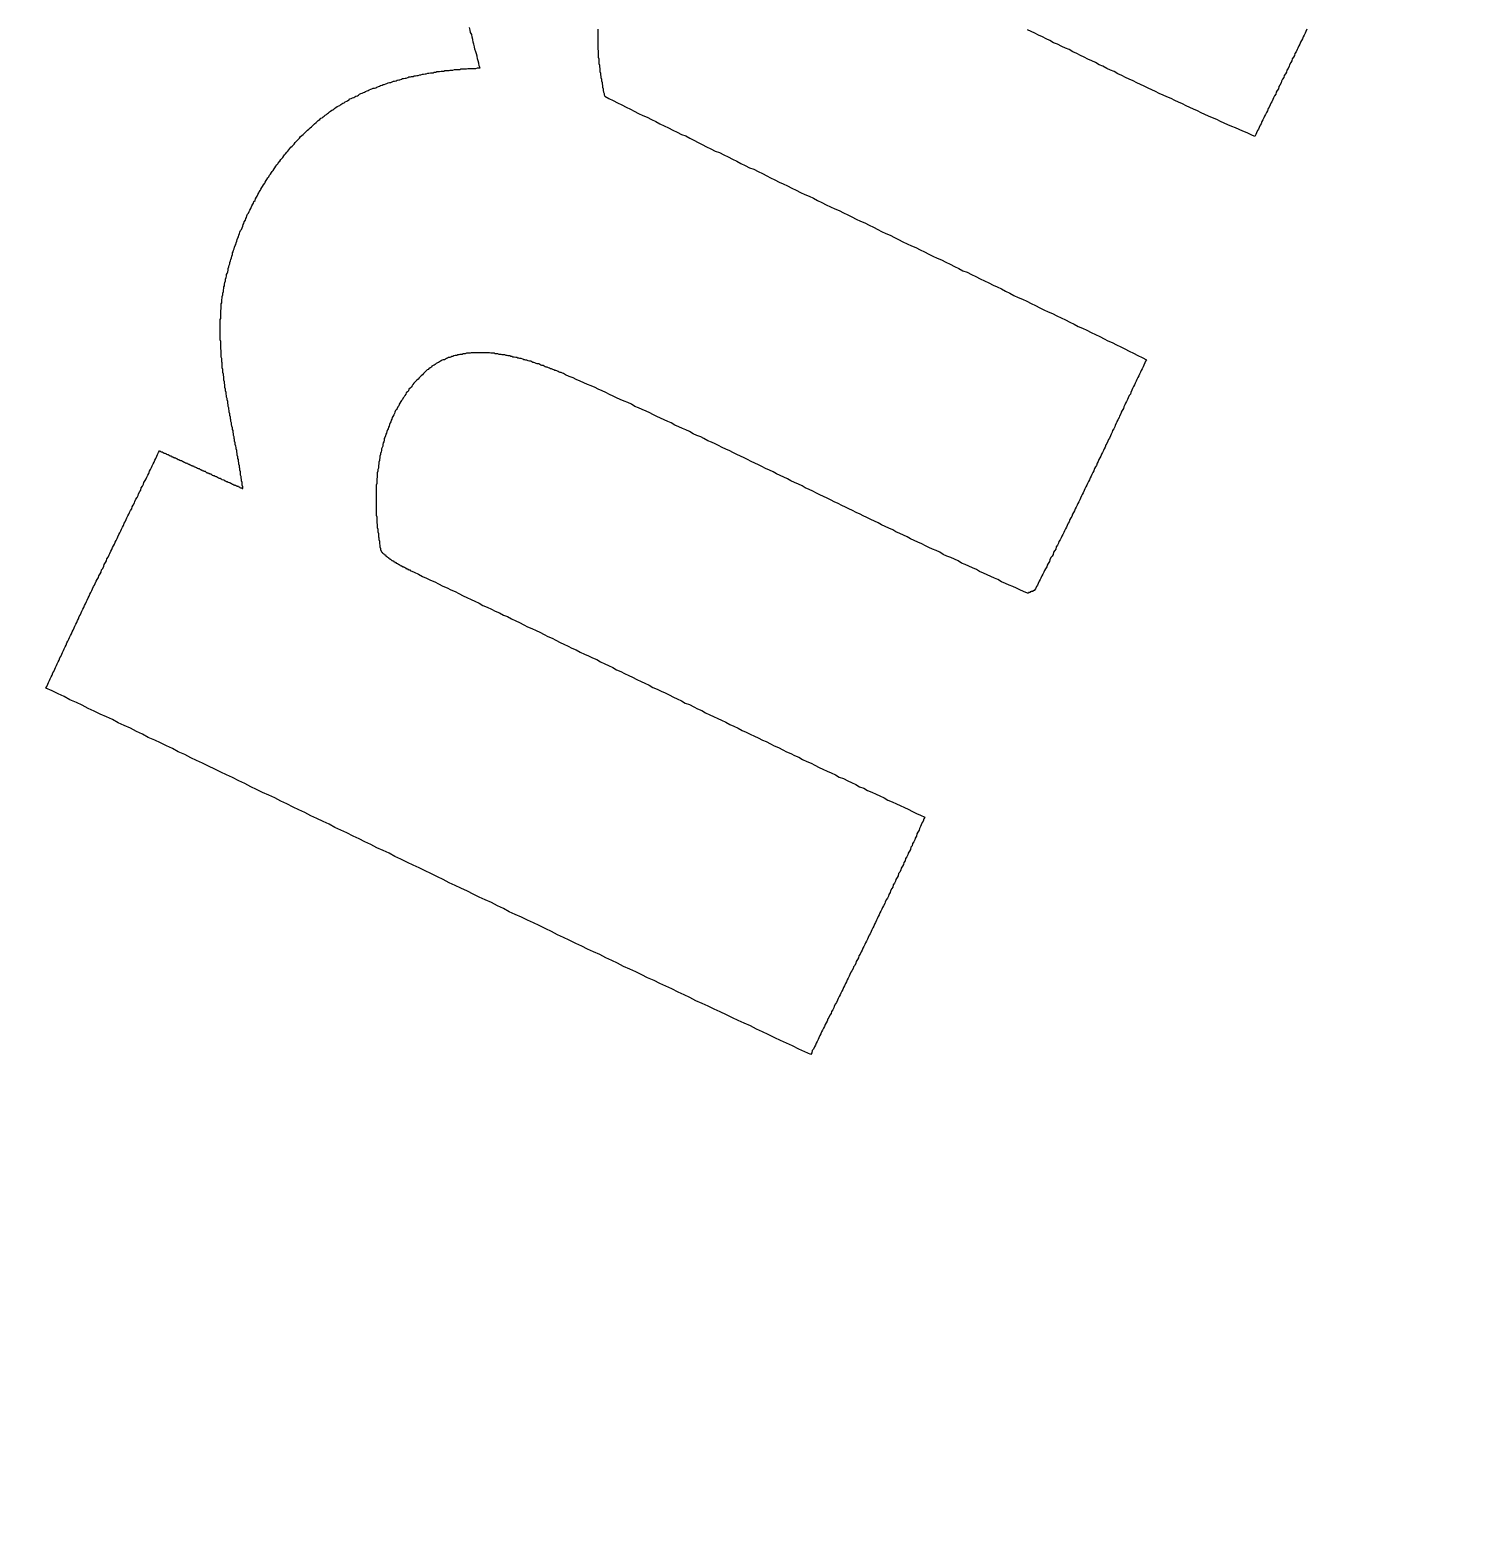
# Model space of a CAD drawing. Extents: x 61 to 163, y 47 to 87.
# Drawn here: x 66.123 to 70.293, y 58.568 to 62.933 of the extents above; entities that cross this region are included whole.
import ezdxf

# ---------------------------------------------------------------- set-up
doc = ezdxf.new("R2010")
doc.units = 0
doc.layers.get('0').update_dxf_attribs({"linetype": 'CONTINUOUS'})
doc.layers.add('GRAVIRANJE', color=3, linetype='CONTINUOUS')

msp = doc.modelspace()

# ---------------------------------------------------------------- linework, layer by layer
msp.add_circle((74.3058, 59.607), 13)
at = {"layer": 'GRAVIRANJE'}
for points in [[(67.7834, 62.9351), (67.7834, 62.9304), (67.7834, 62.9257), (67.7834, 62.921), (67.7834, 62.9163), (67.7834, 62.9116), (67.7834, 62.9069), (67.7834, 62.9022), (67.7834, 62.8959), (67.7834, 62.8912), (67.7834, 62.8865), (67.7834, 62.8818), (67.7834, 62.8771), (67.785, 62.8724), (67.785, 62.8677), (67.785, 62.863), (67.785, 62.8583), (67.785, 62.8536), (67.7865, 62.8489), (67.7865, 62.8442), (67.7865, 62.8395), (67.7865, 62.8348), (67.7881, 62.8301), (67.7881, 62.8254), (67.7897, 62.8206), (67.7897, 62.8159), (67.7897, 62.8112), (67.7912, 62.8065), (67.7912, 62.8018), (67.7928, 62.7971), (67.7928, 62.794), (67.7944, 62.7893), (67.7944, 62.7846), (67.796, 62.7799), (67.796, 62.7752), (67.7975, 62.7705), (67.7975, 62.7658), (67.7991, 62.7611), (67.7991, 62.7564), (67.8007, 62.7516), (67.8022, 62.7469), (67.8022, 62.7438), (67.8038, 62.7391), (67.8163, 62.7328), (67.8289, 62.7266), (67.8414, 62.7203), (67.854, 62.714), (67.8665, 62.7077), (67.8791, 62.7015), (67.89, 62.6952), (67.9026, 62.6889), (67.9151, 62.6826), (67.9277, 62.6779), (67.9402, 62.6717), (67.9528, 62.6654), (67.9653, 62.6591), (67.9779, 62.6529), (67.9904, 62.6466), (68.003, 62.6403), (68.0155, 62.634), (68.028, 62.6278), (68.0406, 62.6231), (68.0531, 62.6168), (68.0641, 62.6105), (68.0767, 62.6042), (68.0892, 62.598), (68.1017, 62.5917), (68.1143, 62.5854), (68.1268, 62.5791), (68.1394, 62.5744), (68.1519, 62.5682), (68.1645, 62.5619), (68.177, 62.5556), (68.1896, 62.5494), (68.2021, 62.5431), (68.2147, 62.5368), (68.2272, 62.5305), (68.2397, 62.5258), (68.2523, 62.5196), (68.2648, 62.5133), (68.2774, 62.507), (68.2884, 62.5007), (68.3009, 62.4945), (68.3134, 62.4882), (68.326, 62.4835), (68.3385, 62.4772), (68.3511, 62.4709), (68.3636, 62.4647), (68.3762, 62.4584), (68.3887, 62.4521), (68.4013, 62.4474), (68.4138, 62.4412), (68.4264, 62.4349), (68.4389, 62.4286), (68.4514, 62.4223), (68.464, 62.4161), (68.4765, 62.4098), (68.4891, 62.4051), (68.5016, 62.3988), (68.5142, 62.3925), (68.5267, 62.3863), (68.5393, 62.38), (68.5518, 62.3737), (68.5644, 62.369), (68.5769, 62.3627), (68.5894, 62.3565), (68.602, 62.3502), (68.613, 62.3439), (68.6255, 62.3377), (68.6381, 62.3329), (68.6506, 62.3267), (68.6631, 62.3204), (68.6757, 62.3141), (68.6882, 62.3079), (68.7008, 62.3016), (68.7133, 62.2969), (68.7259, 62.2906), (68.7384, 62.2843), (68.751, 62.2781), (68.7635, 62.2718), (68.7761, 62.2655), (68.7886, 62.2608), (68.8011, 62.2545), (68.8137, 62.2483), (68.8262, 62.242), (68.8388, 62.2357), (68.8513, 62.2294), (68.8639, 62.2247), (68.8764, 62.2185), (68.889, 62.2122), (68.9015, 62.2059), (68.9141, 62.1997), (68.9266, 62.1934), (68.9391, 62.1871), (68.9517, 62.1824), (68.9642, 62.1761), (68.9752, 62.1699), (68.9878, 62.1636), (69.0003, 62.1573), (69.0128, 62.151), (69.0254, 62.1463), (69.0379, 62.1401), (69.0505, 62.1338), (69.063, 62.1275), (69.0756, 62.1212), (69.0881, 62.115), (69.1007, 62.1087), (69.1132, 62.104), (69.1258, 62.0977), (69.1383, 62.0915), (69.1508, 62.0852), (69.1634, 62.0789), (69.1759, 62.0726), (69.1885, 62.0664), (69.201, 62.0617), (69.2136, 62.0554), (69.2261, 62.0491), (69.2387, 62.0428), (69.2512, 62.0366), (69.2638, 62.0303), (69.2747, 62.024), (69.2873, 62.0193), (69.2998, 62.013), (69.3124, 62.0068), (69.3249, 62.0005), (69.3375, 61.9942), (69.35, 61.988), (69.3625, 61.9817), (69.3751, 61.9754), (69.3876, 61.9691), (69.3845, 61.9644), (69.3829, 61.9597), (69.3798, 61.9535), (69.3782, 61.9487), (69.3751, 61.9425), (69.372, 61.9378), (69.3704, 61.9331), (69.3672, 61.9268), (69.3657, 61.9221), (69.3625, 61.9174), (69.3594, 61.9111), (69.3578, 61.9064), (69.3547, 61.9001), (69.3531, 61.8954), (69.35, 61.8907), (69.3469, 61.8845), (69.3453, 61.8797), (69.3422, 61.8735), (69.3406, 61.8688), (69.3375, 61.8641), (69.3343, 61.8578), (69.3327, 61.8531), (69.3296, 61.8468), (69.3265, 61.8421), (69.3249, 61.8374), (69.3218, 61.8311), (69.3202, 61.8264), (69.3171, 61.8202), (69.3139, 61.8155), (69.3124, 61.8108), (69.3092, 61.8045), (69.3077, 61.7998), (69.3045, 61.7935), (69.3014, 61.7888), (69.2998, 61.7841), (69.2967, 61.7778), (69.2951, 61.7731), (69.292, 61.7668), (69.2888, 61.7621), (69.2873, 61.7574), (69.2841, 61.7512), (69.2826, 61.7465), (69.2794, 61.7402), (69.2763, 61.7355), (69.2747, 61.7308), (69.2716, 61.7245), (69.2685, 61.7198), (69.2669, 61.7135), (69.2638, 61.7088), (69.2622, 61.7041), (69.259, 61.6978), (69.2559, 61.6931), (69.2543, 61.6869), (69.2512, 61.6822), (69.2481, 61.6775), (69.2465, 61.6712), (69.2434, 61.6665), (69.2418, 61.6602), (69.2387, 61.6555), (69.2355, 61.6508), (69.234, 61.6445), (69.2308, 61.6398), (69.2277, 61.6335), (69.2261, 61.6288), (69.223, 61.6241), (69.2214, 61.6179), (69.2183, 61.6132), (69.2151, 61.6069), (69.2136, 61.6022), (69.2104, 61.5975), (69.2073, 61.5912), (69.2057, 61.5865), (69.2026, 61.5802), (69.1995, 61.5755), (69.1979, 61.5708), (69.1948, 61.5645), (69.1932, 61.5598), (69.19, 61.5536), (69.1869, 61.5489), (69.1853, 61.5442), (69.1822, 61.5379), (69.1791, 61.5332), (69.1775, 61.5269), (69.1744, 61.5222), (69.1712, 61.5175), (69.1697, 61.5112), (69.1665, 61.5065), (69.1634, 61.5018), (69.1618, 61.4956), (69.1587, 61.4908), (69.1555, 61.4846), (69.154, 61.4799), (69.1508, 61.4752), (69.1477, 61.4689), (69.1461, 61.4642), (69.143, 61.4579), (69.1399, 61.4532), (69.1383, 61.4485), (69.1352, 61.4422), (69.132, 61.4375), (69.1305, 61.4328), (69.1273, 61.4266), (69.1242, 61.4218), (69.1226, 61.4156), (69.1195, 61.4109), (69.1163, 61.4062), (69.1148, 61.3999), (69.1116, 61.3952), (69.1085, 61.3905), (69.1054, 61.3842), (69.1038, 61.3795), (69.1007, 61.3732), (69.0975, 61.3685), (69.096, 61.3638), (69.0928, 61.3576), (69.0897, 61.3528), (69.0881, 61.3481), (69.085, 61.3419), (69.0818, 61.3372), (69.0787, 61.3309), (69.0771, 61.3262), (69.074, 61.3215), (69.0709, 61.3152), (69.0693, 61.3105), (69.0662, 61.3058), (69.063, 61.2995), (69.0599, 61.2948), (69.0599, 61.2948), (69.0599, 61.2948), (69.0599, 61.2948), (69.0599, 61.2948), (69.0599, 61.2948), (69.0599, 61.2948), (69.0599, 61.2948), (69.0599, 61.2948), (69.0599, 61.2948), (69.0599, 61.2948), (69.0599, 61.2948), (69.0583, 61.2948), (69.0583, 61.2933), (69.0583, 61.2933), (69.0583, 61.2933), (69.0583, 61.2933), (69.0583, 61.2933), (69.0583, 61.2933), (69.0583, 61.2933), (69.0583, 61.2933), (69.0583, 61.2933), (69.0583, 61.2933), (69.0568, 61.2933), (69.0568, 61.2933), (69.0568, 61.2933), (69.0568, 61.2933), (69.0568, 61.2933), (69.0568, 61.2933), (69.0568, 61.2933), (69.0568, 61.2933), (69.0568, 61.2933), (69.0552, 61.2933), (69.0552, 61.2933), (69.0552, 61.2933), (69.0552, 61.2933), (69.0552, 61.2933), (69.0552, 61.2933), (69.0552, 61.2917), (69.0552, 61.2917), (69.0552, 61.2917), (69.0536, 61.2917), (69.0536, 61.2917), (69.0536, 61.2917), (69.0536, 61.2917), (69.0536, 61.2917), (69.0536, 61.2917), (69.0536, 61.2917), (69.0536, 61.2917), (69.052, 61.2917), (69.052, 61.2917), (69.052, 61.2917), (69.052, 61.2917), (69.052, 61.2917), (69.052, 61.2917), (69.052, 61.2917), (69.052, 61.2917), (69.052, 61.2917), (69.0505, 61.2917), (69.0505, 61.2901), (69.0505, 61.2901), (69.0505, 61.2901), (69.0505, 61.2901), (69.0505, 61.2901), (69.0505, 61.2901), (69.0505, 61.2901), (69.0489, 61.2901), (69.0489, 61.2901), (69.0489, 61.2901), (69.0489, 61.2901), (69.0489, 61.2901), (69.0489, 61.2901), (69.0489, 61.2901), (69.0489, 61.2901), (69.0473, 61.2901), (69.0473, 61.2901), (69.0473, 61.2901), (69.0473, 61.2901), (69.0473, 61.2901), (69.0473, 61.2886), (69.0473, 61.2886), (69.0473, 61.2886), (69.0458, 61.2886), (69.0458, 61.2886), (69.0458, 61.2886), (69.0458, 61.2886), (69.0458, 61.2886), (69.0458, 61.2886), (69.0458, 61.2886), (69.0458, 61.2886), (69.0458, 61.2886), (69.0442, 61.2886), (69.0442, 61.2886), (69.0442, 61.2886), (69.0442, 61.2886), (69.0442, 61.2886), (69.0442, 61.2886), (69.0442, 61.2886), (69.0442, 61.2886), (69.0442, 61.2886), (69.0426, 61.2886), (69.0426, 61.287), (69.0426, 61.287), (69.0426, 61.287), (69.0426, 61.287), (69.0426, 61.287), (69.0426, 61.287), (69.0426, 61.287), (69.0426, 61.287), (69.0426, 61.287), (69.0411, 61.287), (69.0411, 61.287), (69.0411, 61.287), (69.0411, 61.287), (69.0411, 61.287), (69.0411, 61.287), (69.0411, 61.287), (69.0411, 61.287), (69.0411, 61.287), (69.0411, 61.287), (69.0411, 61.287), (69.0411, 61.287), (69.0395, 61.287), (69.0395, 61.287), (69.0395, 61.287), (69.0395, 61.287), (69.0395, 61.287), (69.0395, 61.287), (69.0285, 61.2917), (69.0175, 61.2964), (69.0081, 61.3011), (68.9972, 61.3058), (68.9862, 61.3105), (68.9752, 61.3152), (68.9642, 61.3199), (68.9533, 61.3262), (68.9438, 61.3309), (68.9329, 61.3356), (68.9219, 61.3403), (68.9109, 61.345), (68.8999, 61.3497), (68.8905, 61.356), (68.8796, 61.3607), (68.8686, 61.3654), (68.8576, 61.3701), (68.8466, 61.3748), (68.8372, 61.3811), (68.8262, 61.3858), (68.8153, 61.3905), (68.8043, 61.3952), (68.7933, 61.3999), (68.7839, 61.4062), (68.7729, 61.4109), (68.7619, 61.4156), (68.751, 61.4203), (68.7416, 61.425), (68.7306, 61.4313), (68.7196, 61.436), (68.7086, 61.4407), (68.6976, 61.4454), (68.6882, 61.4516), (68.6773, 61.4563), (68.6663, 61.4611), (68.6553, 61.4658), (68.6459, 61.472), (68.6349, 61.4767), (68.6239, 61.4814), (68.613, 61.4861), (68.6036, 61.4924), (68.5926, 61.4971), (68.5816, 61.5018), (68.5706, 61.5081), (68.5596, 61.5128), (68.5502, 61.5175), (68.5393, 61.5222), (68.5283, 61.5285), (68.5173, 61.5332), (68.5079, 61.5379), (68.4969, 61.5426), (68.4859, 61.5489), (68.475, 61.5536), (68.4656, 61.5583), (68.4546, 61.5645), (68.4436, 61.5693), (68.4326, 61.574), (68.4232, 61.5787), (68.4122, 61.5849), (68.4013, 61.5896), (68.3903, 61.5943), (68.3809, 61.6006), (68.3699, 61.6053), (68.3589, 61.61), (68.3479, 61.6147), (68.3385, 61.621), (68.3276, 61.6257), (68.3166, 61.6304), (68.3056, 61.6351), (68.2962, 61.6414), (68.2852, 61.6461), (68.2742, 61.6508), (68.2633, 61.6571), (68.2539, 61.6618), (68.2429, 61.6665), (68.2319, 61.6712), (68.2209, 61.6775), (68.2115, 61.6822), (68.2005, 61.6869), (68.1896, 61.6916), (68.1786, 61.6978), (68.1692, 61.7025), (68.1582, 61.7073), (68.1472, 61.712), (68.1362, 61.7182), (68.1268, 61.7229), (68.1159, 61.7276), (68.1049, 61.7323), (68.0939, 61.7386), (68.0845, 61.7433), (68.0735, 61.748), (68.0625, 61.7527), (68.0516, 61.759), (68.0406, 61.7637), (68.0312, 61.7684), (68.0202, 61.7731), (68.0092, 61.7778), (67.9982, 61.7841), (67.9888, 61.7888), (67.9779, 61.7935), (67.9669, 61.7982), (67.9559, 61.8029), (67.9449, 61.8092), (67.9355, 61.8139), (67.9245, 61.8186), (67.9136, 61.8233), (67.9026, 61.828), (67.8916, 61.8327), (67.8822, 61.839), (67.8712, 61.8437), (67.8602, 61.8484), (67.8493, 61.8531), (67.8383, 61.8578), (67.8289, 61.8625), (67.8179, 61.8672), (67.8069, 61.8735), (67.796, 61.8782), (67.785, 61.8829), (67.7756, 61.8876), (67.7646, 61.8923), (67.7536, 61.897), (67.7426, 61.9017), (67.7317, 61.9064), (67.7207, 61.9111), (67.7113, 61.9158), (67.7003, 61.9205), (67.6893, 61.9252), (67.6862, 61.9268), (67.683, 61.9284), (67.6799, 61.9299), (67.6768, 61.9315), (67.6736, 61.9315), (67.6705, 61.9331), (67.6674, 61.9346), (67.6642, 61.9362), (67.6611, 61.9378), (67.658, 61.9378), (67.6548, 61.9393), (67.6517, 61.9409), (67.6485, 61.9425), (67.6454, 61.9425), (67.6423, 61.944), (67.6391, 61.9456), (67.636, 61.9472), (67.6329, 61.9472), (67.6297, 61.9487), (67.6266, 61.9503), (67.6235, 61.9519), (67.6203, 61.9519), (67.6172, 61.9535), (67.614, 61.955), (67.6109, 61.9566), (67.6062, 61.9566), (67.6031, 61.9582), (67.5999, 61.9597), (67.5968, 61.9613), (67.5937, 61.9613), (67.5905, 61.9629), (67.5874, 61.9644), (67.5843, 61.9644), (67.5795, 61.966), (67.5764, 61.9676), (67.5733, 61.9676), (67.5701, 61.9691), (67.567, 61.9691), (67.5639, 61.9707), (67.5592, 61.9723), (67.556, 61.9723), (67.5529, 61.9738), (67.5498, 61.9738), (67.5466, 61.9754), (67.5435, 61.9754), (67.5388, 61.977), (67.5356, 61.977), (67.5325, 61.9785), (67.5294, 61.9785), (67.5262, 61.9801), (67.5215, 61.9801), (67.5184, 61.9817), (67.5153, 61.9817), (67.5121, 61.9832), (67.509, 61.9832), (67.5043, 61.9832), (67.5011, 61.9848), (67.498, 61.9848), (67.4949, 61.9848), (67.4917, 61.9864), (67.4886, 61.9864), (67.4839, 61.9864), (67.4808, 61.988), (67.4776, 61.988), (67.4745, 61.988), (67.4713, 61.988), (67.4666, 61.9895), (67.4635, 61.9895), (67.4604, 61.9895), (67.4572, 61.9895), (67.4541, 61.9895), (67.4494, 61.9895), (67.4463, 61.9895), (67.4431, 61.9895), (67.44, 61.9895), (67.4368, 61.9895), (67.4337, 61.9895), (67.4306, 61.9895), (67.4259, 61.9895), (67.4227, 61.9895), (67.4196, 61.9895), (67.4165, 61.9895), (67.4133, 61.9895), (67.4102, 61.988), (67.407, 61.988), (67.4023, 61.988), (67.3992, 61.988), (67.3961, 61.9864), (67.3929, 61.9864), (67.3898, 61.9864), (67.3867, 61.9848), (67.3835, 61.9848), (67.3804, 61.9848), (67.3773, 61.9832), (67.3741, 61.9832), (67.371, 61.9817), (67.3663, 61.9817), (67.3631, 61.9801), (67.36, 61.9785), (67.3569, 61.9785), (67.3537, 61.977), (67.3506, 61.9754), (67.3475, 61.9754), (67.3443, 61.9738), (67.3412, 61.9723), (67.3381, 61.9707), (67.3349, 61.9691), (67.3318, 61.9691), (67.3286, 61.9676), (67.3255, 61.966), (67.3239, 61.9644), (67.3208, 61.9629), (67.3177, 61.9613), (67.3145, 61.9597), (67.3114, 61.9582), (67.3083, 61.955), (67.3051, 61.9535), (67.302, 61.9519), (67.2988, 61.9503), (67.2973, 61.9472), (67.2941, 61.9456), (67.291, 61.944), (67.2879, 61.9409), (67.2847, 61.9393), (67.2816, 61.9362), (67.28, 61.9346), (67.2769, 61.9315), (67.2738, 61.9284), (67.2706, 61.9252), (67.2675, 61.9221), (67.2643, 61.919), (67.2612, 61.9158), (67.2581, 61.9127), (67.2549, 61.9095), (67.2518, 61.9064), (67.2487, 61.9033), (67.2455, 61.9001), (67.2424, 61.897), (67.2408, 61.8923), (67.2377, 61.8892), (67.2346, 61.886), (67.2314, 61.8829), (67.2298, 61.8782), (67.2267, 61.875), (67.2236, 61.8719), (67.222, 61.8688), (67.2189, 61.8641), (67.2173, 61.8609), (67.2142, 61.8578), (67.2126, 61.8531), (67.2095, 61.85), (67.2079, 61.8468), (67.2048, 61.8421), (67.2032, 61.839), (67.2016, 61.8343), (67.1985, 61.8311), (67.1969, 61.8264), (67.1953, 61.8233), (67.1922, 61.8202), (67.1906, 61.8155), (67.1891, 61.8123), (67.1875, 61.8076), (67.1844, 61.8029), (67.1828, 61.7998), (67.1812, 61.7951), (67.1797, 61.7919), (67.1781, 61.7872), (67.1765, 61.7841), (67.175, 61.7794), (67.1734, 61.7747), (67.1718, 61.7715), (67.1703, 61.7668), (67.1687, 61.7637), (67.1671, 61.759), (67.1656, 61.7543), (67.164, 61.7512), (67.1624, 61.7465), (67.1608, 61.7418), (67.1593, 61.7386), (67.1593, 61.7339), (67.1577, 61.7292), (67.1561, 61.7261), (67.1546, 61.7214), (67.1546, 61.7167), (67.153, 61.712), (67.1514, 61.7088), (67.1514, 61.7041), (67.1499, 61.6994), (67.1483, 61.6947), (67.1483, 61.6916), (67.1467, 61.6869), (67.1467, 61.6822), (67.1452, 61.6775), (67.1452, 61.6743), (67.1436, 61.6696), (67.1436, 61.6649), (67.142, 61.6602), (67.142, 61.6555), (67.142, 61.6524), (67.1405, 61.6477), (67.1405, 61.643), (67.1389, 61.6383), (67.1389, 61.6335), (67.1389, 61.6288), (67.1389, 61.6257), (67.1373, 61.621), (67.1373, 61.6163), (67.1373, 61.6116), (67.1373, 61.6069), (67.1358, 61.6022), (67.1358, 61.599), (67.1358, 61.5943), (67.1358, 61.5896), (67.1358, 61.5849), (67.1358, 61.5802), (67.1358, 61.5755), (67.1358, 61.5724), (67.1358, 61.5677), (67.1358, 61.563), (67.1358, 61.5583), (67.1358, 61.5536), (67.1358, 61.5489), (67.1358, 61.5442), (67.1358, 61.541), (67.1358, 61.5363), (67.1358, 61.5316), (67.1358, 61.5269), (67.1358, 61.5222), (67.1358, 61.5175), (67.1358, 61.5144), (67.1373, 61.5097), (67.1373, 61.505), (67.1373, 61.5003), (67.1373, 61.4956), (67.1373, 61.4924), (67.1389, 61.4877), (67.1389, 61.483), (67.1389, 61.4783), (67.1405, 61.4736), (67.1405, 61.4705), (67.1405, 61.4658), (67.142, 61.4611), (67.142, 61.4563), (67.142, 61.4516), (67.1436, 61.4485), (67.1436, 61.4438), (67.1452, 61.4391), (67.1452, 61.4344), (67.1452, 61.4313), (67.1467, 61.4266), (67.1467, 61.4218), (67.1483, 61.4171), (67.1483, 61.414), (67.1499, 61.4093), (67.1499, 61.4093), (67.1514, 61.4077), (67.1514, 61.4077), (67.1514, 61.4077), (67.153, 61.4062), (67.153, 61.4062), (67.153, 61.4046), (67.1546, 61.4046), (67.1546, 61.4046), (67.1561, 61.403), (67.1561, 61.403), (67.1561, 61.403), (67.1577, 61.4015), (67.1577, 61.4015), (67.1577, 61.4015), (67.1593, 61.3999), (67.1593, 61.3999), (67.1593, 61.3999), (67.1608, 61.3983), (67.1608, 61.3983), (67.1624, 61.3983), (67.1624, 61.3968), (67.1624, 61.3968), (67.164, 61.3968), (67.164, 61.3952), (67.1656, 61.3952), (67.1656, 61.3952), (67.1656, 61.3936), (67.1671, 61.3936), (67.1671, 61.3936), (67.1687, 61.3921), (67.1687, 61.3921), (67.1687, 61.3921), (67.1703, 61.3905), (67.1703, 61.3905), (67.1718, 61.3905), (67.1718, 61.3905), (67.1718, 61.3889), (67.1734, 61.3889), (67.1734, 61.3889), (67.175, 61.3873), (67.175, 61.3873), (67.175, 61.3873), (67.1765, 61.3873), (67.1765, 61.3858), (67.1781, 61.3858), (67.1781, 61.3858), (67.1797, 61.3842), (67.1797, 61.3842), (67.1797, 61.3842), (67.1812, 61.3826), (67.1812, 61.3826), (67.1828, 61.3826), (67.1828, 61.3826), (67.1844, 61.3811), (67.1844, 61.3811), (67.1844, 61.3811), (67.1859, 61.3811), (67.1859, 61.3795), (67.1875, 61.3795), (67.1875, 61.3795), (67.1891, 61.3779), (67.1891, 61.3779), (67.1891, 61.3779), (67.1906, 61.3779), (67.1906, 61.3764), (67.1922, 61.3764), (67.1922, 61.3764), (67.1938, 61.3764), (67.1938, 61.3748), (67.1953, 61.3748), (67.1953, 61.3748), (67.1953, 61.3748), (67.1969, 61.3732), (67.1969, 61.3732), (67.1985, 61.3732), (67.1985, 61.3732), (67.2001, 61.3717), (67.2001, 61.3717), (67.2016, 61.3717), (67.2016, 61.3701), (67.2016, 61.3701), (67.2032, 61.3701), (67.2032, 61.3701), (67.2048, 61.3685), (67.2048, 61.3685), (67.2063, 61.3685), (67.2063, 61.3685), (67.2079, 61.367), (67.2079, 61.367), (67.2095, 61.367), (67.2095, 61.367), (67.211, 61.3654), (67.211, 61.3654), (67.211, 61.3654), (67.2126, 61.3654), (67.2126, 61.3638), (67.2142, 61.3638), (67.2142, 61.3638), (67.2157, 61.3638), (67.2157, 61.3638), (67.2173, 61.3623), (67.2173, 61.3623), (67.2189, 61.3623), (67.2189, 61.3623), (67.2204, 61.3607), (67.2204, 61.3607), (67.222, 61.3607), (67.222, 61.3607), (67.222, 61.3591), (67.2236, 61.3591), (67.2236, 61.3591), (67.2251, 61.3591), (67.2251, 61.3576), (67.2267, 61.3576), (67.2267, 61.3576), (67.2283, 61.3576), (67.2283, 61.356), (67.2298, 61.356), (67.2298, 61.356), (67.2314, 61.356), (67.2314, 61.3544), (67.233, 61.3544), (67.233, 61.3544), (67.2346, 61.3544), (67.2346, 61.3528), (67.2346, 61.3528), (67.2471, 61.3481), (67.2596, 61.3419), (67.2706, 61.3356), (67.2832, 61.3309), (67.2941, 61.3246), (67.3067, 61.3199), (67.3177, 61.3136), (67.3302, 61.3074), (67.3428, 61.3027), (67.3537, 61.2964), (67.3663, 61.2917), (67.3773, 61.2854), (67.3898, 61.2791), (67.4008, 61.2744), (67.4133, 61.2682), (67.4243, 61.2635), (67.4368, 61.2572), (67.4478, 61.2509), (67.4604, 61.2462), (67.4729, 61.2399), (67.4839, 61.2337), (67.4964, 61.229), (67.5074, 61.2227), (67.52, 61.218), (67.5309, 61.2117), (67.5435, 61.2054), (67.5545, 61.2007), (67.567, 61.1945), (67.578, 61.1882), (67.5905, 61.1835), (67.6031, 61.1772), (67.614, 61.1725), (67.6266, 61.1662), (67.6376, 61.16), (67.6501, 61.1553), (67.6611, 61.149), (67.6736, 61.1427), (67.6846, 61.138), (67.6972, 61.1317), (67.7081, 61.1255), (67.7207, 61.1208), (67.7317, 61.1145), (67.7442, 61.1082), (67.7567, 61.1035), (67.7677, 61.0972), (67.7803, 61.0925), (67.7912, 61.0863), (67.8038, 61.08), (67.8148, 61.0753), (67.8273, 61.069), (67.8383, 61.0627), (67.8508, 61.058), (67.8618, 61.0518), (67.8744, 61.0455), (67.8853, 61.0408), (67.8979, 61.0345), (67.9104, 61.0282), (67.9214, 61.0235), (67.934, 61.0173), (67.9449, 61.011), (67.9575, 61.0063), (67.9685, 61), (67.981, 60.9953), (67.992, 60.989), (68.0045, 60.9828), (68.0155, 60.9781), (68.028, 60.9718), (68.039, 60.9655), (68.0516, 60.9608), (68.0641, 60.9545), (68.0751, 60.9483), (68.0876, 60.9436), (68.0986, 60.9373), (68.1112, 60.931), (68.1221, 60.9263), (68.1347, 60.92), (68.1457, 60.9153), (68.1582, 60.9091), (68.1692, 60.9028), (68.1817, 60.8981), (68.1943, 60.8918), (68.2052, 60.8855), (68.2178, 60.8808), (68.2288, 60.8746), (68.2413, 60.8683), (68.2523, 60.8636), (68.2648, 60.8573), (68.2758, 60.8526), (68.2884, 60.8463), (68.2993, 60.8401), (68.3119, 60.8354), (68.3244, 60.8291), (68.3354, 60.8228), (68.3479, 60.8181), (68.3589, 60.8118), (68.3715, 60.8071), (68.3824, 60.8009), (68.395, 60.7946), (68.4075, 60.7899), (68.4185, 60.7836), (68.4311, 60.7773), (68.442, 60.7726), (68.4546, 60.7664), (68.4656, 60.7617), (68.4781, 60.7554), (68.4891, 60.7491), (68.5016, 60.7444), (68.5142, 60.7381), (68.5251, 60.7334), (68.5377, 60.7272), (68.5487, 60.7209), (68.5612, 60.7162), (68.5722, 60.7099), (68.5847, 60.7052), (68.5973, 60.6989), (68.6083, 60.6942), (68.6208, 60.6879), (68.6318, 60.6817), (68.6443, 60.677), (68.6569, 60.6707), (68.6678, 60.666), (68.6804, 60.6597), (68.6914, 60.655), (68.7039, 60.6487), (68.7149, 60.6425), (68.7274, 60.6378), (68.74, 60.6315), (68.7368, 60.6268), (68.7353, 60.6205), (68.7321, 60.6158), (68.729, 60.6095), (68.7274, 60.6048), (68.7243, 60.5986), (68.7227, 60.5939), (68.7196, 60.5876), (68.7165, 60.5829), (68.7149, 60.5766), (68.7118, 60.5703), (68.7102, 60.5656), (68.7071, 60.5594), (68.7039, 60.5547), (68.7023, 60.5484), (68.6992, 60.5437), (68.6976, 60.5374), (68.6945, 60.5327), (68.6914, 60.5264), (68.6898, 60.5217), (68.6867, 60.5155), (68.6835, 60.5107), (68.682, 60.5045), (68.6788, 60.4998), (68.6773, 60.4935), (68.6741, 60.4888), (68.671, 60.4825), (68.6694, 60.4778), (68.6663, 60.4715), (68.6631, 60.4668), (68.6616, 60.4606), (68.6584, 60.4559), (68.6553, 60.4496), (68.6537, 60.4449), (68.6506, 60.4386), (68.6475, 60.4339), (68.6459, 60.4276), (68.6428, 60.4229), (68.6396, 60.4167), (68.6381, 60.412), (68.6349, 60.4057), (68.6334, 60.401), (68.6302, 60.3947), (68.6271, 60.39), (68.6239, 60.3837), (68.6224, 60.379), (68.6192, 60.3727), (68.6161, 60.368), (68.6145, 60.3633), (68.6114, 60.3571), (68.6083, 60.3524), (68.6067, 60.3461), (68.6036, 60.3414), (68.6004, 60.3351), (68.5989, 60.3304), (68.5957, 60.3241), (68.5926, 60.3194), (68.591, 60.3132), (68.5879, 60.3085), (68.5847, 60.3022), (68.5832, 60.2975), (68.58, 60.2912), (68.5769, 60.2865), (68.5738, 60.2802), (68.5722, 60.2755), (68.5691, 60.2692), (68.5659, 60.2645), (68.5644, 60.2598), (68.5612, 60.2536), (68.5581, 60.2489), (68.5565, 60.2426), (68.5534, 60.2379), (68.5502, 60.2316), (68.5471, 60.2269), (68.5455, 60.2206), (68.5424, 60.2159), (68.5393, 60.2097), (68.5377, 60.205), (68.5346, 60.1987), (68.5314, 60.194), (68.5299, 60.1893), (68.5267, 60.183), (68.5236, 60.1783), (68.5204, 60.172), (68.5189, 60.1673), (68.5157, 60.161), (68.5126, 60.1563), (68.511, 60.1501), (68.5079, 60.1454), (68.5048, 60.1391), (68.5016, 60.1344), (68.5001, 60.1281), (68.4969, 60.1234), (68.4938, 60.1171), (68.4922, 60.1124), (68.4891, 60.1077), (68.4859, 60.1015), (68.4844, 60.0968), (68.4812, 60.0905), (68.4781, 60.0858), (68.475, 60.0795), (68.4734, 60.0748), (68.4703, 60.0685), (68.4671, 60.0638), (68.4656, 60.0575), (68.4624, 60.0528), (68.4593, 60.0466), (68.4561, 60.0419), (68.4546, 60.0356), (68.4514, 60.0309), (68.4483, 60.0262), (68.4467, 60.0199), (68.4436, 60.0152), (68.4405, 60.0089), (68.4373, 60.0042), (68.4358, 59.998), (68.4326, 59.9933), (68.4295, 59.987), (68.4279, 59.9823), (68.4248, 59.976), (68.4216, 59.9713), (68.4201, 59.965), (68.4169, 59.9603), (68.4138, 59.954), (68.4107, 59.9493), (68.4091, 59.9431), (68.406, 59.9384), (68.3887, 59.9462), (68.3715, 59.954), (68.3526, 59.9635), (68.3354, 59.9713), (68.3182, 59.9791), (68.3009, 59.987), (68.2821, 59.9964), (68.2648, 60.0042), (68.2476, 60.0121), (68.2303, 60.0215), (68.2115, 60.0293), (68.1943, 60.0372), (68.177, 60.045), (68.1598, 60.0544), (68.1409, 60.0623), (68.1237, 60.0701), (68.1064, 60.0795), (68.0892, 60.0873), (68.0704, 60.0952), (68.0531, 60.1046), (68.0359, 60.1124), (68.0186, 60.1203), (67.9998, 60.1297), (67.9826, 60.1375), (67.9653, 60.1454), (67.9481, 60.1548), (67.9292, 60.1626), (67.912, 60.1705), (67.8947, 60.1799), (67.8775, 60.1877), (67.8587, 60.1955), (67.8414, 60.205), (67.8242, 60.2128), (67.8069, 60.2206), (67.7897, 60.23), (67.7709, 60.2379), (67.7536, 60.2457), (67.7364, 60.2551), (67.7191, 60.263), (67.7003, 60.2724), (67.683, 60.2802), (67.6658, 60.2881), (67.6485, 60.2975), (67.6313, 60.3053), (67.6125, 60.3147), (67.5952, 60.3226), (67.578, 60.3304), (67.5607, 60.3398), (67.5419, 60.3477), (67.5247, 60.3555), (67.5074, 60.3649), (67.4902, 60.3727), (67.4729, 60.3822), (67.4541, 60.39), (67.4368, 60.3978), (67.4196, 60.4072), (67.4023, 60.4151), (67.3835, 60.4245), (67.3663, 60.4323), (67.349, 60.4402), (67.3318, 60.4496), (67.3145, 60.4574), (67.2957, 60.4668), (67.2785, 60.4747), (67.2612, 60.4841), (67.244, 60.4919), (67.2267, 60.4998), (67.2079, 60.5092), (67.1906, 60.517), (67.1734, 60.5264), (67.1561, 60.5343), (67.1373, 60.5421), (67.1201, 60.5515), (67.1028, 60.5594), (67.0856, 60.5688), (67.0683, 60.5766), (67.0495, 60.586), (67.0323, 60.5939), (67.015, 60.6017), (66.9978, 60.6111), (66.9805, 60.6189), (66.9617, 60.6284), (66.9444, 60.6362), (66.9272, 60.6456), (66.9099, 60.6534), (66.8927, 60.6613), (66.8739, 60.6707), (66.8566, 60.6785), (66.8394, 60.6879), (66.8221, 60.6958), (66.8033, 60.7036), (66.7861, 60.713), (66.7688, 60.7209), (66.7516, 60.7303), (66.7343, 60.7381), (66.7155, 60.7475), (66.6982, 60.7554), (66.681, 60.7632), (66.6637, 60.7726), (66.6449, 60.7805), (66.6277, 60.7899), (66.6104, 60.7977), (66.5932, 60.8056), (66.5759, 60.815), (66.5571, 60.8228), (66.5399, 60.8322), (66.5226, 60.8401), (66.5054, 60.8495), (66.4881, 60.8573), (66.4693, 60.8652), (66.452, 60.8746), (66.4348, 60.8824), (66.4175, 60.8918), (66.3987, 60.8996), (66.3815, 60.9075), (66.3642, 60.9169), (66.347, 60.9247), (66.3282, 60.9326), (66.3109, 60.942), (66.2937, 60.9498), (66.2764, 60.9592), (66.2592, 60.9671), (66.2403, 60.9749), (66.2231, 60.9843), (66.2058, 60.9922), (66.1886, 61.0016), (66.1698, 61.0094), (66.1729, 61.0141), (66.176, 61.0204), (66.1776, 61.0251), (66.1807, 61.0314), (66.1823, 61.0361), (66.1855, 61.0424), (66.1886, 61.0471), (66.1902, 61.0533), (66.1933, 61.058), (66.1964, 61.0643), (66.198, 61.069), (66.2011, 61.0753), (66.2027, 61.08), (66.2058, 61.0863), (66.209, 61.091), (66.2105, 61.0972), (66.2137, 61.1019), (66.2168, 61.1082), (66.2184, 61.1129), (66.2215, 61.1192), (66.2231, 61.1239), (66.2262, 61.1302), (66.2294, 61.1349), (66.2309, 61.1411), (66.2341, 61.1459), (66.2372, 61.1521), (66.2388, 61.1568), (66.2419, 61.1631), (66.245, 61.1678), (66.2466, 61.1741), (66.2497, 61.1788), (66.2529, 61.1851), (66.2545, 61.1898), (66.2576, 61.196), (66.2607, 61.2007), (66.2623, 61.207), (66.2654, 61.2117), (66.267, 61.218), (66.2701, 61.2227), (66.2733, 61.229), (66.2748, 61.2337), (66.278, 61.2399), (66.2811, 61.2446), (66.2827, 61.2509), (66.2858, 61.2556), (66.289, 61.2619), (66.2905, 61.2666), (66.2937, 61.2729), (66.2968, 61.2776), (66.2984, 61.2838), (66.3015, 61.2886), (66.3046, 61.2948), (66.3062, 61.2995), (66.3093, 61.3058), (66.3125, 61.3105), (66.314, 61.3152), (66.3172, 61.3215), (66.3203, 61.3262), (66.3235, 61.3325), (66.325, 61.3372), (66.3282, 61.3434), (66.3313, 61.3481), (66.3329, 61.3544), (66.336, 61.3591), (66.3391, 61.3654), (66.3407, 61.3701), (66.3438, 61.3764), (66.347, 61.3811), (66.3485, 61.3873), (66.3517, 61.3921), (66.3548, 61.3983), (66.3564, 61.403), (66.3595, 61.4093), (66.3627, 61.414), (66.3642, 61.4203), (66.3674, 61.425), (66.3705, 61.4297), (66.3721, 61.436), (66.3752, 61.4407), (66.3783, 61.4469), (66.3799, 61.4516), (66.383, 61.4579), (66.3862, 61.4626), (66.3893, 61.4689), (66.3909, 61.4736), (66.394, 61.4799), (66.3972, 61.4846), (66.3987, 61.4908), (66.4019, 61.4956), (66.405, 61.5018), (66.4066, 61.5065), (66.4097, 61.5128), (66.4128, 61.5175), (66.4144, 61.5222), (66.4175, 61.5285), (66.4207, 61.5332), (66.4222, 61.5395), (66.4254, 61.5442), (66.4285, 61.5504), (66.4301, 61.5551), (66.4332, 61.5614), (66.4364, 61.5661), (66.4395, 61.5724), (66.4411, 61.5771), (66.4442, 61.5834), (66.4473, 61.5881), (66.4489, 61.5943), (66.452, 61.599), (66.4552, 61.6053), (66.4567, 61.61), (66.4599, 61.6163), (66.463, 61.621), (66.4646, 61.6257), (66.4677, 61.632), (66.4709, 61.6367), (66.4724, 61.643), (66.4756, 61.6477), (66.4787, 61.6539), (66.4803, 61.6586), (66.4834, 61.6649), (66.4865, 61.6696), (66.4881, 61.6759), (66.4912, 61.6806), (66.4944, 61.6869), (66.4959, 61.6916), (66.4991, 61.6978), (66.5022, 61.7025), (66.5038, 61.7025), (66.5054, 61.701), (66.5069, 61.6994), (66.5101, 61.6994), (66.5116, 61.6978), (66.5132, 61.6978), (66.5148, 61.6963), (66.5179, 61.6963), (66.5195, 61.6947), (66.521, 61.6947), (66.5226, 61.6931), (66.5257, 61.6916), (66.5273, 61.6916), (66.5289, 61.69), (66.5304, 61.69), (66.5336, 61.6884), (66.5352, 61.6884), (66.5367, 61.6869), (66.5383, 61.6853), (66.5414, 61.6853), (66.543, 61.6837), (66.5446, 61.6837), (66.5461, 61.6822), (66.5493, 61.6822), (66.5508, 61.6806), (66.5524, 61.6806), (66.554, 61.679), (66.5555, 61.6775), (66.5587, 61.6775), (66.5602, 61.6759), (66.5618, 61.6759), (66.5634, 61.6743), (66.5665, 61.6743), (66.5681, 61.6728), (66.5697, 61.6728), (66.5712, 61.6712), (66.5744, 61.6696), (66.5759, 61.6696), (66.5775, 61.668), (66.5791, 61.668), (66.5806, 61.6665), (66.5838, 61.6665), (66.5853, 61.6649), (66.5869, 61.6633), (66.5885, 61.6633), (66.5916, 61.6618), (66.5932, 61.6618), (66.5947, 61.6602), (66.5963, 61.6602), (66.5979, 61.6586), (66.601, 61.6586), (66.6026, 61.6571), (66.6042, 61.6555), (66.6057, 61.6555), (66.6089, 61.6539), (66.6104, 61.6539), (66.612, 61.6524), (66.6136, 61.6524), (66.6151, 61.6508), (66.6183, 61.6508), (66.6198, 61.6492), (66.6214, 61.6477), (66.623, 61.6477), (66.6261, 61.6461), (66.6277, 61.6461), (66.6292, 61.6445), (66.6308, 61.6445), (66.6324, 61.643), (66.6355, 61.643), (66.6371, 61.6414), (66.6387, 61.6398), (66.6402, 61.6398), (66.6418, 61.6383), (66.6449, 61.6383), (66.6465, 61.6367), (66.6481, 61.6367), (66.6496, 61.6351), (66.6528, 61.6351), (66.6543, 61.6335), (66.6559, 61.632), (66.6575, 61.632), (66.659, 61.6304), (66.6622, 61.6304), (66.6637, 61.6288), (66.6653, 61.6288), (66.6669, 61.6273), (66.6684, 61.6273), (66.6716, 61.6257), (66.6732, 61.6241), (66.6747, 61.6241), (66.6763, 61.6226), (66.6794, 61.6226), (66.681, 61.621), (66.6826, 61.621), (66.6841, 61.6194), (66.6857, 61.6194), (66.6888, 61.6179), (66.6904, 61.6179), (66.692, 61.6163), (66.6935, 61.6147), (66.6951, 61.6147), (66.6982, 61.6132), (66.6998, 61.6132), (66.7014, 61.6116), (66.7029, 61.6116), (66.7061, 61.61), (66.7076, 61.61), (66.7092, 61.6085), (66.7108, 61.6085), (66.7124, 61.6069), (66.7155, 61.6053), (66.7171, 61.6053), (66.7186, 61.6038), (66.7202, 61.6038), (66.7218, 61.6022), (66.7249, 61.6022), (66.7265, 61.6006), (66.728, 61.6006), (66.7296, 61.599), (66.7327, 61.599), (66.7343, 61.5975), (66.7359, 61.5975), (66.7374, 61.5959), (66.739, 61.5943), (66.7421, 61.5943), (66.7437, 61.5928), (66.7453, 61.5928), (66.7453, 61.5975), (66.7437, 61.6022), (66.7437, 61.6053), (66.7437, 61.61), (66.7421, 61.6147), (66.7421, 61.6194), (66.7406, 61.6241), (66.7406, 61.6273), (66.739, 61.632), (66.739, 61.6367), (66.739, 61.6414), (66.7374, 61.6461), (66.7374, 61.6508), (66.7359, 61.6539), (66.7359, 61.6586), (66.7343, 61.6633), (66.7343, 61.668), (66.7327, 61.6728), (66.7327, 61.6775), (66.7312, 61.6806), (66.7312, 61.6853), (66.7296, 61.69), (66.7296, 61.6947), (66.728, 61.6994), (66.728, 61.7041), (66.7265, 61.7088), (66.7265, 61.712), (66.7249, 61.7167), (66.7233, 61.7214), (66.7233, 61.7261), (66.7218, 61.7308), (66.7218, 61.7355), (66.7202, 61.7386), (66.7202, 61.7433), (66.7186, 61.748), (66.7186, 61.7527), (66.7171, 61.7574), (66.7171, 61.7621), (66.7155, 61.7653), (66.7155, 61.77), (66.7139, 61.7747), (66.7124, 61.7794), (66.7124, 61.7841), (66.7108, 61.7888), (66.7108, 61.7935), (66.7092, 61.7966), (66.7092, 61.8013), (66.7076, 61.806), (66.7076, 61.8108), (66.7061, 61.8155), (66.7061, 61.8202), (66.7045, 61.8249), (66.7045, 61.828), (66.7029, 61.8327), (66.7029, 61.8374), (66.7014, 61.8421), (66.7014, 61.8468), (66.6998, 61.8515), (66.6998, 61.8562), (66.6982, 61.8594), (66.6982, 61.8641), (66.6967, 61.8688), (66.6967, 61.8735), (66.6951, 61.8782), (66.6951, 61.8829), (66.6935, 61.8876), (66.6935, 61.8907), (66.6935, 61.8954), (66.692, 61.9001), (66.692, 61.9048), (66.6904, 61.9095), (66.6904, 61.9142), (66.6904, 61.919), (66.6888, 61.9237), (66.6888, 61.9268), (66.6873, 61.9315), (66.6873, 61.9362), (66.6873, 61.9409), (66.6857, 61.9456), (66.6857, 61.9503), (66.6857, 61.955), (66.6857, 61.9597), (66.6841, 61.9629), (66.6841, 61.9676), (66.6841, 61.9723), (66.6826, 61.977), (66.6826, 61.9817), (66.6826, 61.9864), (66.6826, 61.9911), (66.6826, 61.9958), (66.681, 62.0005), (66.681, 62.0036), (66.681, 62.0083), (66.681, 62.013), (66.681, 62.0177), (66.681, 62.0225), (66.6794, 62.0272), (66.6794, 62.0319), (66.6794, 62.0366), (66.6794, 62.0413), (66.6794, 62.0444), (66.6794, 62.0491), (66.6794, 62.0538), (66.6794, 62.0585), (66.6794, 62.0632), (66.6794, 62.0679), (66.6794, 62.0726), (66.6794, 62.0773), (66.6794, 62.082), (66.6794, 62.0867), (66.681, 62.0899), (66.681, 62.0946), (66.681, 62.0993), (66.681, 62.104), (66.681, 62.1087), (66.681, 62.1134), (66.6826, 62.1181), (66.6826, 62.1228), (66.6826, 62.1275), (66.6826, 62.1322), (66.6841, 62.1354), (66.6841, 62.1401), (66.6841, 62.1448), (66.6857, 62.1495), (66.6857, 62.1542), (66.6873, 62.1589), (66.6873, 62.1636), (66.6888, 62.1683), (66.6888, 62.173), (66.6904, 62.1777), (66.6904, 62.1824), (66.692, 62.1855), (66.692, 62.1902), (66.6935, 62.1949), (66.6951, 62.1997), (66.6951, 62.2044), (66.6967, 62.2091), (66.6982, 62.2138), (66.6982, 62.2185), (66.6998, 62.2216), (66.7014, 62.2263), (66.7029, 62.231), (66.7029, 62.2357), (66.7045, 62.2404), (66.7061, 62.2451), (66.7076, 62.2498), (66.7076, 62.253), (66.7092, 62.2577), (66.7108, 62.2624), (66.7124, 62.2671), (66.7139, 62.2718), (66.7155, 62.2765), (66.7155, 62.2812), (66.7171, 62.2843), (66.7186, 62.289), (66.7202, 62.2937), (66.7218, 62.2984), (66.7233, 62.3032), (66.7249, 62.3063), (66.7265, 62.311), (66.728, 62.3157), (66.7296, 62.3204), (66.7312, 62.3251), (66.7327, 62.3282), (66.7343, 62.3329), (66.7359, 62.3377), (66.7374, 62.3424), (66.739, 62.3471), (66.7421, 62.3502), (66.7437, 62.3549), (66.7453, 62.3596), (66.7469, 62.3643), (66.7484, 62.3674), (66.75, 62.3722), (66.7531, 62.3769), (66.7547, 62.3816), (66.7563, 62.3847), (66.7578, 62.3894), (66.7594, 62.3941), (66.7625, 62.3972), (66.7641, 62.4019), (66.7657, 62.4067), (66.7688, 62.4114), (66.7704, 62.4145), (66.7719, 62.4192), (66.7751, 62.4239), (66.7766, 62.427), (66.7782, 62.4317), (66.7814, 62.4349), (66.7829, 62.4396), (66.7861, 62.4443), (66.7876, 62.4474), (66.7892, 62.4521), (66.7923, 62.4568), (66.7939, 62.46), (66.797, 62.4647), (66.7986, 62.4678), (66.8017, 62.4725), (66.8033, 62.4757), (66.8064, 62.4804), (66.8096, 62.4851), (66.8111, 62.4882), (66.8143, 62.4929), (66.8159, 62.496), (66.819, 62.5007), (66.8221, 62.5039), (66.8237, 62.5086), (66.8268, 62.5117), (66.83, 62.5164), (66.8315, 62.5196), (66.8347, 62.5227), (66.8378, 62.5274), (66.8394, 62.5305), (66.8425, 62.5352), (66.8456, 62.5384), (66.8488, 62.5431), (66.8504, 62.5462), (66.8535, 62.5494), (66.8566, 62.5541), (66.8598, 62.5572), (66.8629, 62.5603), (66.866, 62.565), (66.8676, 62.5682), (66.8707, 62.5713), (66.8739, 62.576), (66.877, 62.5791), (66.8801, 62.5823), (66.8833, 62.587), (66.8864, 62.5901), (66.8896, 62.5933), (66.8927, 62.5964), (66.8958, 62.5995), (66.899, 62.6042), (66.9021, 62.6074), (66.9052, 62.6105), (66.9084, 62.6136), (66.9115, 62.6168), (66.9146, 62.6215), (66.9178, 62.6246), (66.9225, 62.6278), (66.9256, 62.6309), (66.9288, 62.634), (66.9319, 62.6372), (66.935, 62.6403), (66.9382, 62.6434), (66.9429, 62.6466), (66.946, 62.6497), (66.9491, 62.6529), (66.9523, 62.656), (66.9554, 62.6591), (66.9601, 62.6623), (66.9633, 62.6654), (66.9664, 62.6685), (66.9711, 62.6717), (66.9742, 62.6748), (66.9774, 62.6764), (66.9805, 62.6795), (66.9836, 62.6811), (66.9868, 62.6842), (66.9899, 62.6858), (66.9931, 62.6889), (66.9962, 62.6905), (66.9993, 62.6936), (67.0025, 62.6952), (67.0056, 62.6983), (67.0087, 62.6999), (67.0119, 62.7015), (67.015, 62.7046), (67.0181, 62.7062), (67.0213, 62.7093), (67.026, 62.7109), (67.0291, 62.7124), (67.0323, 62.7156), (67.0354, 62.7171), (67.0385, 62.7187), (67.0417, 62.7203), (67.0448, 62.7234), (67.0495, 62.725), (67.0526, 62.7266), (67.0558, 62.7281), (67.0589, 62.7313), (67.0621, 62.7328), (67.0668, 62.7344), (67.0699, 62.736), (67.073, 62.7375), (67.0762, 62.7391), (67.0809, 62.7407), (67.084, 62.7422), (67.0871, 62.7454), (67.0903, 62.7469), (67.095, 62.7485), (67.0981, 62.7501), (67.1013, 62.7516), (67.1044, 62.7532), (67.1091, 62.7548), (67.1122, 62.7564), (67.1154, 62.7579), (67.1201, 62.7595), (67.1232, 62.7611), (67.1263, 62.7626), (67.1311, 62.7626), (67.1342, 62.7642), (67.1373, 62.7658), (67.142, 62.7673), (67.1452, 62.7689), (67.1483, 62.7705), (67.153, 62.772), (67.1561, 62.7736), (67.1593, 62.7736), (67.164, 62.7752), (67.1671, 62.7767), (67.1703, 62.7783), (67.175, 62.7799), (67.1781, 62.7799), (67.1828, 62.7814), (67.1859, 62.783), (67.1891, 62.783), (67.1938, 62.7846), (67.1969, 62.7861), (67.2016, 62.7877), (67.2048, 62.7877), (67.2095, 62.7893), (67.2126, 62.7909), (67.2157, 62.7909), (67.2204, 62.7924), (67.2236, 62.7924), (67.2283, 62.794), (67.2314, 62.7956), (67.2361, 62.7956), (67.2393, 62.7971), (67.244, 62.7971), (67.2471, 62.7987), (67.2502, 62.7987), (67.2549, 62.8003), (67.2581, 62.8003), (67.2628, 62.8018), (67.2659, 62.8018), (67.2706, 62.8034), (67.2738, 62.8034), (67.2785, 62.805), (67.2816, 62.805), (67.2863, 62.8065), (67.2894, 62.8065), (67.2941, 62.8081), (67.2973, 62.8081), (67.302, 62.8081), (67.3051, 62.8097), (67.3098, 62.8097), (67.313, 62.8112), (67.3177, 62.8112), (67.3208, 62.8112), (67.3255, 62.8128), (67.3286, 62.8128), (67.3333, 62.8128), (67.3365, 62.8144), (67.3412, 62.8144), (67.3443, 62.8144), (67.349, 62.8144), (67.3522, 62.8159), (67.3569, 62.8159), (67.36, 62.8159), (67.3647, 62.8175), (67.3678, 62.8175), (67.3725, 62.8175), (67.3757, 62.8175), (67.3804, 62.8175), (67.3835, 62.8191), (67.3882, 62.8191), (67.3914, 62.8191), (67.3961, 62.8191), (67.3992, 62.8191), (67.4039, 62.8206), (67.407, 62.8206), (67.4118, 62.8206), (67.4165, 62.8206), (67.4196, 62.8206), (67.4243, 62.8206), (67.4274, 62.8206), (67.4321, 62.8222), (67.4353, 62.8222), (67.44, 62.8222), (67.4368, 62.8285), (67.4353, 62.8363), (67.4337, 62.8426), (67.4321, 62.8489), (67.4306, 62.8567), (67.429, 62.863), (67.4274, 62.8693), (67.4243, 62.8771), (67.4227, 62.8834), (67.4212, 62.8912), (67.4196, 62.8975), (67.418, 62.9053), (67.4165, 62.9116), (67.4149, 62.9194), (67.4118, 62.9257), (67.4102, 62.932), (67.4086, 62.9398)], [(69.8565, 62.9351), (69.8534, 62.9288), (69.8518, 62.9241), (69.8487, 62.9179), (69.8455, 62.9132), (69.844, 62.9069), (69.8408, 62.9022), (69.8377, 62.8975), (69.8361, 62.8912), (69.833, 62.8865), (69.8299, 62.8802), (69.8283, 62.8755), (69.8252, 62.8693), (69.822, 62.8646), (69.8204, 62.8583), (69.8173, 62.8536), (69.8142, 62.8489), (69.8126, 62.8426), (69.8095, 62.8379), (69.8063, 62.8316), (69.8048, 62.8269), (69.8016, 62.8206), (69.7985, 62.8159), (69.7969, 62.8097), (69.7938, 62.805), (69.7907, 62.8003), (69.7891, 62.794), (69.7859, 62.7893), (69.7828, 62.783), (69.7812, 62.7783), (69.7781, 62.772), (69.775, 62.7673), (69.7734, 62.7611), (69.7703, 62.7564), (69.7671, 62.7516), (69.7656, 62.7454), (69.7624, 62.7407), (69.7593, 62.7344), (69.7577, 62.7297), (69.7546, 62.7234), (69.7514, 62.7187), (69.7499, 62.714), (69.7467, 62.7077), (69.7436, 62.703), (69.742, 62.6968), (69.7389, 62.6921), (69.7358, 62.6858), (69.7326, 62.6811), (69.7311, 62.6764), (69.7279, 62.6701), (69.7248, 62.6654), (69.7232, 62.6591), (69.7201, 62.6544), (69.7169, 62.6481), (69.7154, 62.6434), (69.7122, 62.6387), (69.7091, 62.6325), (69.7075, 62.6278), (69.7044, 62.6215), (69.6934, 62.6262), (69.6824, 62.6325), (69.6699, 62.6372), (69.6589, 62.6419), (69.6479, 62.6466), (69.637, 62.6513), (69.626, 62.656), (69.615, 62.6607), (69.604, 62.6654), (69.5931, 62.6717), (69.5805, 62.6764), (69.5695, 62.6811), (69.5586, 62.6858), (69.5476, 62.6905), (69.5366, 62.6968), (69.5256, 62.7015), (69.5147, 62.7062), (69.5037, 62.7109), (69.4927, 62.7171), (69.4817, 62.7219), (69.4707, 62.7266), (69.4598, 62.7328), (69.4472, 62.7375), (69.4362, 62.7422), (69.4253, 62.7469), (69.4143, 62.7532), (69.4033, 62.7579), (69.3923, 62.7626), (69.3814, 62.7689), (69.3704, 62.7736), (69.3594, 62.7783), (69.3484, 62.7846), (69.3375, 62.7893), (69.3265, 62.794), (69.3155, 62.8003), (69.3045, 62.805), (69.2935, 62.8112), (69.2826, 62.8159), (69.2716, 62.8206), (69.2606, 62.8269), (69.2496, 62.8316), (69.2387, 62.8379), (69.2277, 62.8426), (69.2167, 62.8473), (69.2057, 62.8536), (69.1948, 62.8583), (69.1838, 62.8646), (69.1728, 62.8693), (69.1618, 62.8755), (69.1508, 62.8802), (69.1399, 62.8849), (69.1273, 62.8912), (69.1163, 62.8959), (69.1054, 62.9022), (69.0944, 62.9069), (69.0834, 62.9132), (69.0724, 62.9179), (69.0615, 62.9241), (69.0505, 62.9288), (69.0395, 62.9336)]]:
    msp.add_lwpolyline(points, dxfattribs=at)

doc.saveas('drawing.dxf')
